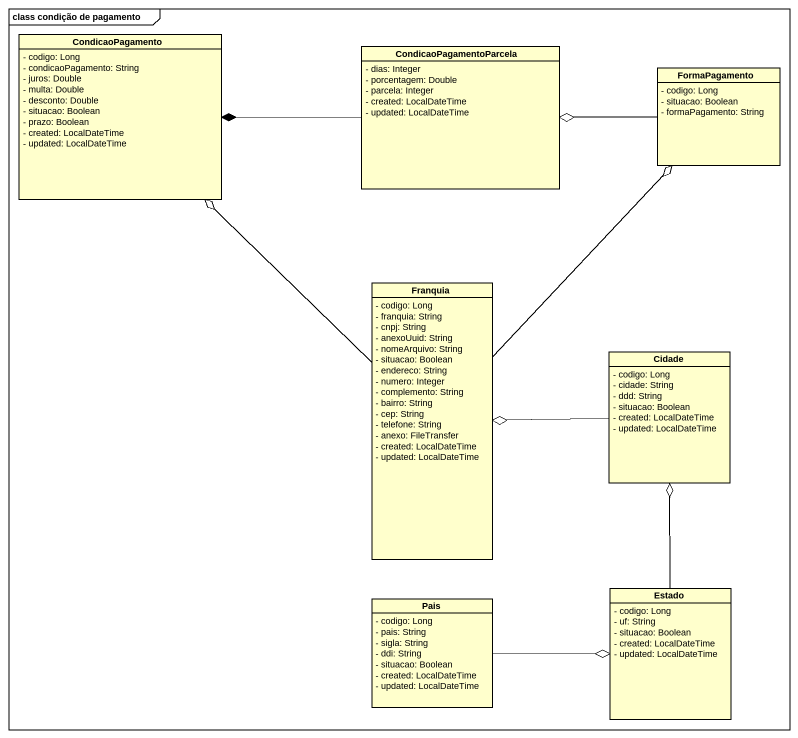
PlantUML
@startuml
mainframe class condição de pagamento
hide circle
hide empty members
skinparam classAttributeIconSize 0
class CondicaoPagamento {
  - codigo: Long
  - condicaoPagamento: String
  - juros: Double
  - multa: Double
  - desconto: Double
  - situacao: Boolean
  - prazo: Boolean
  - created: LocalDateTime
  - updated: LocalDateTime
}
class CondicaoPagamentoParcela {
  - dias: Integer
  - porcentagem: Double
  - parcela: Integer
  - created: LocalDateTime
  - updated: LocalDateTime
}
class FormaPagamento {
  - codigo: Long
  - situacao: Boolean
  - formaPagamento: String
}
class Franquia {
  - codigo: Long
  - franquia: String
  - cnpj: String
  - anexoUuid: String
  - nomeArquivo: String
  - situacao: Boolean
  - endereco: String
  - numero: Integer
  - complemento: String
  - bairro: String
  - cep: String
  - telefone: String
  - anexo: FileTransfer
  - created: LocalDateTime
  - updated: LocalDateTime
}
class Cidade {
  - codigo: Long
  - cidade: String
  - ddd: String
  - situacao: Boolean
  - created: LocalDateTime
  - updated: LocalDateTime
}
class Estado {
  - codigo: Long
  - uf: String
  - situacao: Boolean
  - created: LocalDateTime
  - updated: LocalDateTime
}
class Pais {
  - codigo: Long
  - pais: String
  - sigla: String
  - ddi: String
  - situacao: Boolean
  - created: LocalDateTime
  - updated: LocalDateTime
}
CondicaoPagamentoParcela -left-* CondicaoPagamento
FormaPagamento -left-o CondicaoPagamentoParcela
Franquia -up-o CondicaoPagamento
Franquia -up-o FormaPagamento
Cidade -left-o Franquia
Estado -up-o Cidade
Pais -right-o Estado
@enduml
